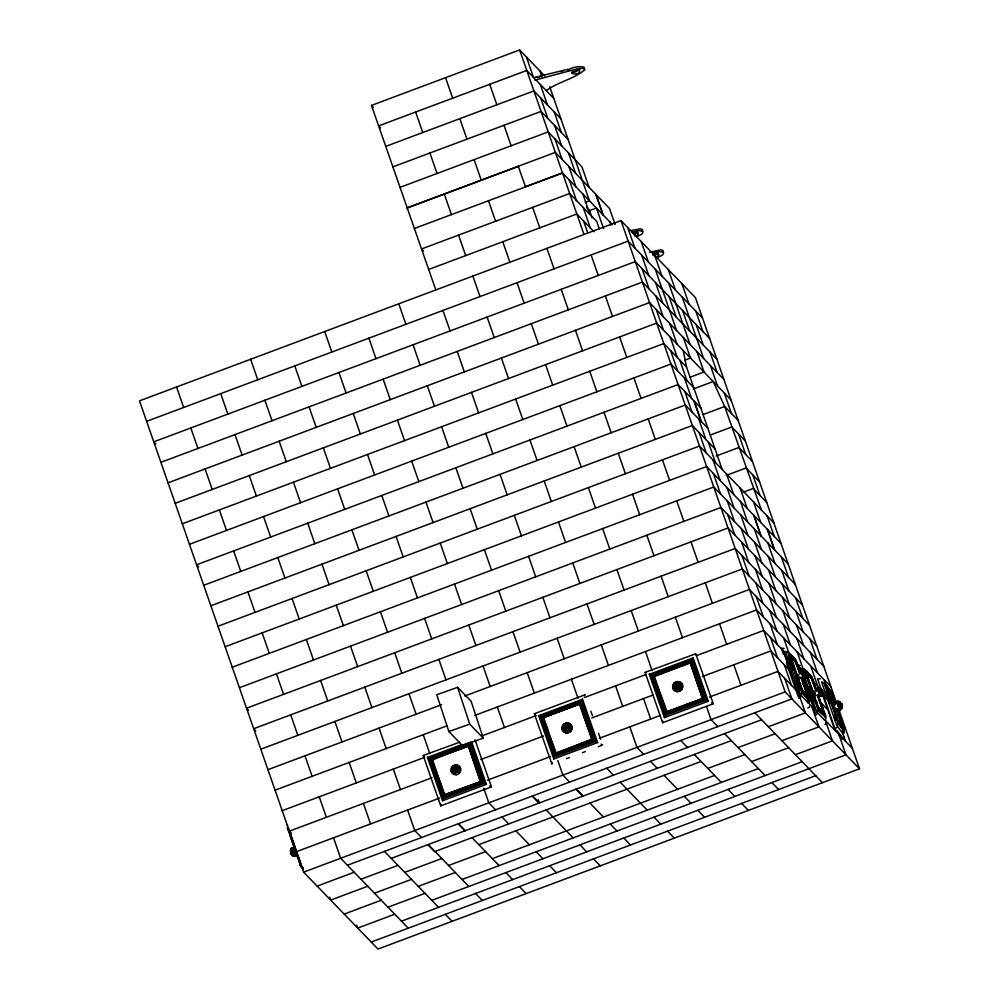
<?xml version="1.0" encoding="UTF-8"?>
<svg xmlns="http://www.w3.org/2000/svg" width="999" height="999" viewBox="0 0 999 999"><rect width="100%" height="100%" fill="white"/><g stroke="black" fill="none" stroke-linecap="round" stroke-linejoin="round"><path stroke-width="1.5" d="M825.898 687.175C824.799 683.441 828.758 690.022 828.146 688.91C829.632 688.536 828.958 690.946 829.27 689.797M837.187 702.609L837.324 703.646M839.51 708.928L837.824 705.169M842.394 704.994L841.957 703.808L842.394 704.969M843.83 728.408C842.132 727.896 844.143 725.699 841.945 725.199M432.492 759.902L436.688 757.704L436.201 756.131L469.168 744.105M482.567 781.967L443.893 796.84M543.618 718.044C540.209 722.327 544.255 718.331 545.329 716.882C547.402 715.284 553.871 715.734 552.634 712.399L579.932 702.185L580.894 702.722M555.706 752.784L556.593 753.171L591.945 739.272L556.106 753.034M593.806 740.172L591.408 741.758L554.845 754.919M665.933 713.885L653.221 678.671L654.732 678.121L654.22 676.435M691.208 661.026L663.261 671.066C664.372 675.162 655.219 673.751 654.395 676.935L667.07 711.875L702.459 698.551L690.384 663.186L694.804 675.923C696.415 673.838 697.989 677.946 695.316 677.384L701.048 693.855C702.634 691.745 704.283 695.903 701.56 695.316L702.484 697.839L701.723 698.875L666.907 711.7M791.233 657.954C787.012 649.15 790.833 655.369 790.833 659.14M799.625 684.377C799.362 681.768 798.326 679.183 797.115 677.035M811.325 688.811L811.812 687.799L810.401 686.301M814.435 685.739L814.922 684.74L813.673 683.341M814.922 684.74C813.298 685.826 817.344 689.11 816.046 690.759M822.427 708.591L822.951 707.791L821.702 706.393M822.951 707.791C821.64 708.716 824.724 712.225 824.562 714.123M827.559 691.92C827.197 689.972 825.436 683.89 828.596 688.748M830.231 699.6L830.756 698.801L828.671 694.817M832.217 696.952C831.305 690.197 827.896 690.159 831.855 693.581M833.803 709.852L834.327 709.04L832.954 707.517M833.154 699.737L835.426 703.833L834.939 704.869M837.362 720.092C837.424 716.795 835.501 716.433 837.299 717.894M839.347 717.444L839.884 716.633L838.685 715.222M842.032 725.124C842.344 724.138 840.596 719.967 841.17 722.764M551.997 764.06L552.147 762.424M841.67 707.517L841.633 706.655M841.658 705.194L841.308 703.733M788.586 653.633L801.935 691.995L808.79 699.487M788.236 657.467L788.548 658.591M806.93 674.15C800.549 663.898 815.496 681.867 812.612 680.669M808.865 697.077L809.702 699.163L808.079 696.915M808.815 699.462L808.466 696.927L805.793 694.979L806.368 694.667L806.88 696.141L806.33 696.578L808.341 695.579L808.203 697.052M825.811 716.196C824.25 715.571 824.35 715.684 824.05 714.31L817.532 695.604M825.836 716.171L824.575 714.135M287.375 824.799L287.475 825.923M288.187 827.522L301.661 866.071M288.162 829.869C286.775 825.137 287.225 830.669 289.26 829.807M290.622 853.908L290.447 853.283M482.529 781.805L482.305 782.779L444.056 797.015L431.356 761.8C434.103 762.312 432.355 758.241 430.844 760.339L430.619 758.253L436.213 756.181M433.166 766.932C435.901 767.594 434.115 763.186 432.667 765.521M434.94 772.052C437.674 772.739 435.939 768.343 434.453 770.641M435.839 774.575C438.249 775.461 437.15 770.903 435.339 773.201M436.725 777.172C439.26 777.709 437.924 773.701 436.188 775.699M439.41 784.864C442.145 785.514 440.359 781.118 438.911 783.441M440.309 787.387C442.807 788.074 441.546 783.903 439.76 785.951M441.183 789.984C443.743 790.571 442.345 786.363 440.659 788.511M442.082 792.507C444.505 793.431 443.381 788.785 441.583 791.133M442.969 795.104L480.219 781.78M480.781 783.179L468.981 747.714L470.504 747.127L469.955 745.691L436.713 757.592M470.791 752.846C473.489 753.421 471.79 749.262 470.304 751.435M471.69 755.369C473.926 756.206 473.189 751.81 471.153 753.933M473.464 760.526C476.148 761.051 474.438 756.905 472.977 759.115M476.148 768.169C478.509 769.043 477.472 764.472 475.649 766.795M477.035 770.778C479.632 771.365 478.196 767.269 476.498 769.305M477.934 773.338C480.482 773.925 479.083 769.717 477.397 771.865M479.707 778.458C482.455 779.083 480.681 774.824 479.22 777.047M653.259 678.683L652.247 675.848L652.797 675.212L691.046 660.988M654.158 681.206C656.393 682.017 655.644 677.684 653.608 679.77M655.931 686.363C658.641 687 656.892 682.629 655.431 684.952M656.83 688.885C659.328 689.585 658.066 685.401 656.281 687.449M658.616 694.005C660.951 694.817 659.939 690.396 658.116 692.632M659.502 696.615C662.062 697.152 660.664 693.131 658.965 695.129M660.389 699.175C662.961 699.712 661.525 695.629 659.852 697.702M662.175 704.295C664.872 704.882 663.174 700.711 661.675 702.884M663.074 706.817C665.322 707.692 664.547 703.209 662.524 705.381M664.847 711.975C667.532 712.499 665.809 708.353 664.36 710.564M691.77 667.157C694.38 667.794 692.956 663.686 691.246 665.684M693.556 672.277C696.116 672.876 694.717 668.656 693.019 670.804M694.455 674.837C697.115 675.411 695.441 671.128 693.955 673.426M696.241 679.957C698.975 680.594 697.202 676.335 695.741 678.546M697.14 682.479C699.787 683.216 698.189 678.895 696.64 681.106M698.014 685.089C700.549 685.614 699.213 681.618 697.489 683.616M700.699 692.769C703.358 693.343 701.685 689.06 700.199 691.358M837.1 727.235L834.939 728.783L822.527 692.694M800.961 696.715L798.775 698.289M817.095 713.773L816.096 714.897M293.569 843.73C291.745 839.622 290.534 836.6 289.548 832.279M297.202 853.77C296.666 854.669 295.829 851.598 295.791 850.199M432.505 759.74L467.882 746.166L468.981 747.714M806.555 674.775C805.406 674.987 806.218 670.816 806.131 672.677M843.456 726.885L842.744 727.584L844.43 729.695M822.377 694.73L822.502 694.355A5.644 5.082 -88.4 0 0 822.751 692.744L822.751 692.744A5.644 4.008 -41.1 0 1 822.489 694.055L822.364 694.43A6.531 5.257 -67.1 0 1 821.678 695.991A6.531 5.257 61 0 0 822.377 694.73M584.053 68.769L584.078 67.17C579.045 65.509 569.368 68.032 567.857 70.504M642.432 231.181L642.457 229.583L640.172 228.846L631.605 230.469M663.011 252.123L663.036 250.524L660.751 249.8L649.387 252.31M591.833 739.235L579.445 704.22L544.193 717.344M702.472 697.901C705.119 698.488 703.496 694.18 701.985 696.478M440.909 804.22L440.746 805.856L491.421 786.887L475.012 739.772M662.774 721.091L662.624 722.727L713.298 703.758L695.654 653.483L694.867 654.457M442.557 800.761L427.36 757.292L428.733 757.829L443.007 798.813L442.557 800.761L486.413 784.352L471.828 742.469M539.984 716.046L554.258 757.03L553.796 758.978L597.652 742.557L582.454 699.125L581.468 700.511L539.984 716.046L538.611 715.546L553.796 758.978M650.611 674.712L664.884 715.684L664.435 717.644L708.279 701.223L693.094 657.792L692.095 659.178L650.611 674.712L649.238 674.175L664.435 717.644M291.233 849.849L291.159 850.012A5.644 5.295 19.8 0 0 290.796 851.51L290.859 851.635A5.644 1.648 -41.8 0 1 291.283 850.898M470.429 741.895L484.49 783.291L486.413 784.352M584.228 695.804L585.014 694.817M296.253 851.41L295.529 851.535M654.432 676.448L689.909 662.999M801.76 677.884L802.097 679.27M806.118 672.689C807.429 673.239 808.99 675.312 810.064 676.011C809.764 677.06 812.337 676.36 809.402 676.773M434.128 758.616L433.616 757.105M441.358 754.295L441.908 755.706M447.09 753.758L446.578 752.247M451.723 750.424L452.285 751.822M454.32 749.45L454.87 750.848M460.052 748.913L459.552 747.439M464.697 745.566L465.234 746.927M456.893 790.509L457.442 791.907M460.039 790.933L459.515 789.422M462.637 789.972L462.112 788.461M467.27 786.625L467.819 788.024M469.855 785.651L470.417 787.05M473.002 786.088L472.49 784.577M552.647 712.449L541.583 717.032L555.007 755.094L593.556 740.996L593.781 740.022M547.927 715.921L547.452 714.347M550.561 714.884L550.049 713.423M555.194 711.538L555.706 712.999L553.146 713.873M563.011 708.566L563.261 710.239L555.731 712.899M560.889 711.063L560.414 709.49M568.156 706.693L568.668 708.154L563.511 709.989M568.706 708.041L576.223 705.394L575.973 703.721M560.364 751.623L560.914 753.034M563.511 752.06L562.986 750.549M576.473 747.202L575.948 745.691M581.106 743.868L581.655 745.266M586.8 743.381L586.326 741.82M589.435 742.357L588.923 740.896M665.634 713.748L652.21 675.699L663.274 671.116M658.041 673.114L658.603 674.512M661.188 673.551L660.676 672.04M668.418 669.23L668.93 670.691L663.773 672.527M676.236 666.258L676.485 667.931L668.955 670.591M674.15 668.693L673.638 667.182M689.198 661.4L689.447 663.086L676.735 667.682M681.38 664.385L681.93 665.784M684.527 664.81L684.003 663.299M687.112 663.836L686.613 662.374M670.991 710.289L671.415 711.825L665.933 713.723M678.808 707.317L679.058 708.99L671.54 711.65M676.735 709.752L676.211 708.241M683.953 705.431L684.377 706.967L679.308 708.728M684.502 706.793L692.02 704.145L691.77 702.459M689.697 704.894L689.185 703.433M694.33 701.56L694.842 703.021L692.282 703.883M696.915 700.586L697.427 702.047L694.867 702.909M697.464 701.935L702.522 700.174L702.147 698.576M792.557 657.479C788.898 653.696 798.126 664.085 793.755 658.391M792.644 657.542L793.693 658.066M794.642 659.852L793.78 659.877L795.241 660.014M799.2 671.253C797.964 666.708 797.527 662.624 794.143 658.279M808.641 673.551C806.817 674.412 810.738 673.314 809.602 675.511M811.85 677.01L810.788 676.935L810.276 675.324M806.68 695.928C803.171 690.696 804.819 696.753 809.115 697.327M805.906 694.18L805.306 694.592L806.368 694.667M807.592 697.027C807.279 695.354 806.568 698.713 808.466 696.927M800.911 677.122L807.929 697.265M822.04 711.226C816.982 708.241 824.262 711.763 822.527 713.423C825.898 713.636 818.481 709.34 823.014 713.186M824.799 714.185C821.39 715.059 824.138 711.7 825.574 715.933M838.061 721.778L838.636 721.315L837.587 720.429M840.296 724.837C845.429 728.708 838.923 725.524 841.67 726.223M579.807 69.505L575.649 71.878L571.728 72.278M295.242 849.025L292.857 843.855L293.344 842.844M544.055 717.369L543.581 717.944L556.118 753.159M799.974 672.764L800.199 671.715L799.163 671.303M818.044 694.792C818.368 697.077 818.468 696.553 818.231 694.692M836.8 708.753C836.975 710.976 837.224 710.589 836.987 708.653M790.084 654.845L790.671 654.532L789.909 654.47M802.122 691.021L802.684 690.696L805.506 694.655M819.168 709.065C818.506 707.567 820.229 711.063 820.104 711.126C821.678 711.126 820.641 712.574 822.352 712.474M825.611 684.34C824.974 684.752 828.72 689.372 830.057 691.033L834.64 704.208M827.609 686.763L827.359 687.187M829.545 690.059L830.119 690.846L829.357 689.16M842.107 726.71C842.182 728.808 840.359 723.451 838.685 722.302M637.787 232.405L634.028 234.278M658.366 253.346L653.458 255.519M568.019 69.281L535.114 77.248M820.129 688.686L820.316 689.56L820.129 688.686A6.531 3.596 12.7 0 0 819.729 688.573M302.247 867.194L301.261 865.958M303.059 868.243L301.286 866.932L301.136 865.321M789.722 654.27L792.357 657.267M790.696 656.231L790.471 654.32M806.305 671.815L806.33 671.078M806.468 672.439C804.482 672.402 809.315 671.628 808.228 674.025M802.672 691.445C803.858 693.418 803.633 694.018 805.306 694.442M546.341 90.547C558.116 81.831 574.263 79.008 584.977 69.643L583.803 68.444L578.433 68.519L534.752 80.145M841.345 725.661C842.169 725.686 837.711 723.438 840.559 723.938M842.881 727.759C843.631 729.395 841.32 726.997 842.956 727.884M825.074 724.562L825.761 723.101M299.475 862.886C302.36 866.62 298.164 860.052 298.464 857.891M797.015 662.562L796.29 662.687L796.615 663.748M812.874 679.32L812.874 680.943M289.648 832.442L288.773 832.155L288.649 829.707M288.386 831.056L289.148 830.319L287.887 829.582M289.285 833.616L290.035 832.879L288.773 832.155M290.172 836.175L290.959 835.851L290.434 834.839M291.071 838.735L291.82 838.011L290.559 837.274M291.958 841.295L292.719 840.571L291.446 839.834M293.743 846.415L294.53 846.091L293.831 844.979M298.564 858.054L297.315 856.667L297.802 855.656M297.315 856.667L298.064 855.931L296.416 854.108M298.202 859.227L298.963 858.491L297.69 857.766M299.101 861.787L299.85 861.063L298.589 860.326M790.971 657.667L790.971 659.29M792.532 664.085C793.306 662.599 790.484 658.628 791.857 661.85M793.006 663.074L792.294 663.199L792.619 664.26M793.556 666.795C792.632 663.836 794.742 667.819 794.405 669.38M797.901 665.122L797.127 665.446L797.639 666.458M794.792 668.194C793.718 670.042 797.477 673.85 796.99 676.885M798.788 667.682L798.039 668.418L799.3 669.155M795.691 670.754L794.917 671.078L795.429 672.09M799.687 670.254L798.938 670.978L800.199 671.715M796.578 673.314L795.828 674.038L797.09 674.775M797.477 675.873L796.765 676.011L797.077 677.072M798.363 678.433L797.589 678.758L798.101 679.782M806.917 674.138C806.106 670.017 808.004 678.383 806.83 676.048M802.359 677.934C801.373 679.957 804.445 681.73 803.658 684.065M799.25 681.006L798.476 681.318L799 682.342M803.258 680.494L802.534 680.619L802.859 681.68M807.604 676.173C807.105 677.334 809.24 679.882 807.904 678.721M800.149 683.566C798.288 683.816 801.847 685.701 800.649 687.312M804.145 683.054L803.433 683.179L803.745 684.24M808.491 678.733L808.653 681.131M801.036 686.126C799.013 686.488 802.809 688.311 801.535 689.872M805.444 689.185C806.23 687.699 803.396 683.741 804.782 686.95M810.039 682.679C809.515 686.213 810.201 681.605 808.616 681.168M801.935 688.686L801.186 689.41L802.684 690.684M813.386 680.794L813.636 683.366M805.931 688.174C803.795 688.398 807.904 690.197 806.33 691.745M810.276 683.865L810.439 686.251L811.176 686.425M806.817 690.734L806.106 690.871L806.43 691.932M808.216 694.767C806.38 692.544 807.067 693.706 808.603 695.866M811.3 688.86L812.711 690.359L812.224 691.37M812.711 690.359C810.751 690.259 815.172 695.554 813.074 693.98M813.848 694.105L814.098 696.678M814.335 696.703L815.384 698.051L814.897 699.05M819.38 697.539C819.292 700.724 818.905 697.302 818.743 696.166M815.034 699.213L816.782 702.072L816.121 701.835M819.63 698.726L819.879 701.286M817.17 703.171C816.982 706.281 816.695 703.071 816.52 701.785M819.917 701.261C820.454 701.535 821.952 705.419 820.641 703.721M817.419 704.345L817.669 706.917M821.415 703.845L821.565 706.231M831.63 693.281L831.455 694.767M827.372 691.82L828.983 693.681L828.72 695.004M832.741 696.141C830.981 696.365 834.302 698.338 833.241 699.887M830.756 698.801C829.382 698.888 832.005 702.647 831.755 702.859M831.942 702.522L832.142 705.107M832.067 704.957L833.441 706.48L832.954 707.492M834.327 709.04C832.529 708.89 836.887 714.572 834.602 712.487M838.099 711.513C837.999 714.685 837.686 711.276 837.499 710.114M835.514 712.774L835.851 715.496M838.386 712.674L838.498 715.084L839.285 715.234M840.771 719.193C840.346 722.652 840.846 718.293 839.572 717.781M288.187 828.146L288.748 829.907M840.171 723.413C837.724 724.462 839.759 722.14 838.298 721.778M652.684 254.87C657.167 251.498 662.799 255.207 655.219 256.993M818.631 707.829L820.666 709.74M636.738 236.888L642.145 233.928L643.069 231.331L638.948 230.632L632.217 232.23M657.305 257.829L662.724 254.87L663.648 252.285L659.527 251.586L652.797 253.172M301.286 866.932C302.909 866.32 298.938 866.533 299.987 864.347M789.622 653.945C791.795 654.457 789.023 656.38 791.171 655.993M791.583 655.519L790.971 655.931L792.045 656.018M790.933 654.807C790.097 658.603 793.318 655.169 793.93 658.965M792.307 656.293C793.044 658.428 792.232 658.791 793.743 658.753M794.342 658.491L793.73 658.903L794.804 658.978L799.837 673.189M794.804 658.978L794.193 659.402L793.693 657.779M795.067 659.265C795.604 662.112 795.179 661.063 796.74 662.275M807.766 673.538L807.155 673.95L808.029 673.813M809.09 674.05L808.478 674.462L807.979 672.851M808.691 674.525L808.079 674.937L809.402 675.299M810.476 675.536L809.864 675.948L809.352 674.325M810.064 676.011C815.771 683.516 805.968 666.995 801.623 668.418L802.634 671.303M810.526 676.498L809.814 674.824M813.136 679.607C811.275 675.499 810.801 678.858 812.224 678.883M801.41 689.735C804.02 690.234 801.623 693.156 803.658 692.669M804.532 692.694L803.92 693.106L804.994 693.194M808.016 696.44C809.49 698.001 807.13 698.688 809.178 698.613M820.978 710.988C818.493 709.178 819.617 709.465 817.544 706.78M824.175 714.76L825.249 714.372M826.66 685.801L825.736 685.127M827.996 687.287L825.823 687.025M828.371 687.811C826.185 686.263 829.045 691.445 828.883 689.273M828.121 688.224L827.484 688.648L828.758 688.336M843.83 728.383C841.857 730.806 847.09 733.566 837.761 722.14M435.814 289.947L371.466 105.407L519.63 49.95L544.742 75.924M385.739 146.391L533.891 90.934L560.938 118.893M392.882 166.883L541.033 111.426L568.081 139.385M400.012 187.362L548.164 131.905L581.98 166.87L589.11 187.362M407.142 207.854L555.307 152.397L609.515 208.466L615.122 224.563M407.267 207.979L518.381 166.396M525.399 186.751L562.437 172.889L612.487 224.65M414.41 228.471L562.562 173.014M585.214 202.46L589.485 200.861L549.725 86.701M428.671 269.455L576.835 213.998L593.993 231.743M589.298 210.702L596.415 208.029L603.558 228.521M836.563 702.959L695.379 297.54L621.003 220.629L139.498 400.861L303.621 872.139L377.997 949.05L859.502 768.818L838.598 708.815M146.641 421.353L628.134 241.121L702.509 318.032M160.914 462.325L642.407 282.093L716.783 359.016M168.044 482.817L649.55 302.585L723.925 379.495M175.187 503.309L656.68 323.077L731.056 399.987M182.317 523.801L663.823 343.569L686.538 367.058L722.215 469.518M189.448 544.293L670.953 364.061L693.668 387.55M684.79 360.164L690.484 358.042L683.353 337.55M689.772 377.36L704.008 372.028L696.877 351.536M693.269 388.998L713.211 381.531L724.675 406.493L761.425 510.064M203.721 585.277L685.227 405.045L708.041 428.471M703.296 414.498L724.675 406.493L738.199 420.479M210.864 605.756L692.357 425.524L715.072 449.026M710.439 434.99L731.805 426.985L745.329 440.971M217.994 626.248L699.5 446.016L773.875 522.927M716.146 456.006L738.935 447.477L752.459 461.463M225.125 646.74L706.63 466.508L781.006 543.419M726.136 475.437L746.078 467.969L759.602 481.955M232.268 667.232L713.761 487L788.136 563.911M743.244 492.195L753.209 488.461L766.733 502.447M239.398 687.724L720.903 507.492L795.279 584.403M260.801 749.2L742.307 568.955L816.683 645.878M267.944 769.68L441.521 704.72M464.76 696.016L749.437 589.447L823.813 666.37M275.075 790.172L447.202 725.749M474.8 715.421L756.58 609.939L830.956 686.85M551.785 763.835L534.353 713.748L584.939 694.817M424.076 755.893L423.101 755.544L459.515 742.257M645.953 672.777L644.979 672.414L694.417 654.245M282.218 810.664L424.563 757.379M482.355 735.751L536.401 715.521M584.328 697.577L645.866 674.55M696.178 655.719L763.711 630.431L783.478 650.873M538.711 715.659L582.567 699.238M649.338 674.313L693.194 657.904M427.472 757.442L461.088 744.854M428.733 757.829L468.793 742.844M576.473 705.132L579.083 704.22L578.571 702.747M579.707 704.457C583.653 703.771 580.294 706.98 579.12 704.17M652.722 677.21L654.258 676.71M690.883 664.597C693.893 664.585 691.483 661.425 689.909 662.837M431.73 762.899C433.404 760.714 434.915 765.097 432.267 764.372M469.368 748.813C471.029 746.628 472.552 751.011 469.905 750.286M654.495 682.329C656.168 680.144 657.679 684.527 655.032 683.803M692.17 668.306C693.855 665.871 695.229 670.729 692.657 669.592M433.516 768.019C435.189 765.833 436.7 770.217 434.053 769.492M472.04 756.493C473.663 754.307 475.274 758.666 472.552 757.954M657.18 690.009C658.753 687.811 660.426 692.145 657.692 691.47M473.826 761.613C475.487 759.44 477.01 763.81 474.363 763.086M431.93 777.771L289.348 831.156L291.433 833.303M480.744 759.515L543.431 736.051M591.695 717.981L653.234 694.942M702.334 676.573L770.853 650.923L790.321 671.066M437.125 778.321C438.549 775.998 440.409 780.419 437.599 779.72M474.712 764.173C476.311 761.987 477.959 766.295 475.224 765.634M437.974 780.818C439.647 778.646 441.158 783.016 438.511 782.304M660.739 700.262C662.412 698.076 663.923 702.459 661.276 701.735M698.413 686.238C700.099 683.803 701.473 688.661 698.9 687.524M699.263 688.736C700.936 686.55 702.447 690.933 699.799 690.209M478.284 774.425C479.907 772.239 481.518 776.598 478.796 775.886M663.423 707.941C665.047 705.756 666.645 710.114 663.935 709.402M442.432 793.631L443.918 793.081L445.354 794.967L480.669 781.543L468.568 746.415M480.107 779.607C481.655 777.259 483.304 781.842 480.569 781.018M555.706 752.759C552.035 754.645 555.282 749.088 555.869 752.946M591.82 739.272C595.978 738.298 589.972 736.063 591.858 739.185M296.491 851.648L439.548 798.089M445.367 795.916L448.264 794.817M487.487 780.157L550.574 756.543M599.325 738.286L660.376 715.434M709.465 697.065L777.984 671.415L797.389 691.483L783.191 650.574M702.647 699.999L704.407 698.676M554.258 757.03L595.741 741.495L597.652 742.557M443.007 798.813L484.49 783.291M664.884 715.684L706.368 700.162L708.279 701.223M566.47 758.641L569.368 757.567M582.392 752.684L585.289 751.598M598.326 746.728L601.223 745.641M303.621 872.139L785.127 691.907L859.502 768.818M347.415 865.259L791.882 698.9L784.752 678.408M317.145 886.125L354.183 872.252M391.221 858.391L761.6 719.742M360.939 879.245L397.977 865.371M731.33 740.596L434.627 851.66L427.859 844.667M768.368 726.748L805.406 712.874L798.276 692.394M367.707 886.238L330.669 900.099L329.645 897.177M404.745 872.364L441.783 858.503M478.821 844.642L701.048 761.463M738.086 747.589L775.124 733.728M374.463 893.231L411.501 879.357M448.539 865.496L485.576 851.635M707.804 768.443L744.854 754.582M781.892 740.734L818.93 726.86L811.787 706.368M344.193 914.085L381.231 900.224M418.269 886.35L455.307 872.489M492.345 858.628L714.572 775.436M751.61 761.575L788.648 747.714M387.987 907.204L425.025 893.343M462.062 879.482L758.366 768.568M795.416 754.707L832.454 740.846L825.311 720.354M394.755 914.21L357.717 928.071L356.693 925.149M431.78 900.336L802.172 761.7M401.511 921.19L845.978 754.832L838.835 734.34M371.228 942.057L815.696 775.686M781.343 648.239L784.14 648.401M797.477 665.284L800.261 665.446M800.586 694.692L802.16 693.081L787.886 652.097L785.489 651.373L800.586 694.692L808.353 703.059L809.64 701.373L801.173 677.397M807.754 707.954L809.227 707.354L809.64 706.056M805.144 678.521L816.707 711.738L818.293 710.127L804.02 669.143M836.65 725.237L838.198 723.651L823.938 682.667L821.565 681.917L836.65 725.237L843.119 734.078L844.43 732.404L836.013 708.403M834.939 728.783L842.407 739.01L844.317 737.112M457.617 687.312L436.75 694.73L448.863 731.543L462.387 745.529L483.241 738.124L471.141 701.298L457.617 687.312L469.717 724.138L483.241 738.124M448.863 731.543L469.717 724.138M633.166 233.466C638.111 230.519 641.096 234.902 634.64 236.039M287.562 828.021L288.274 827.846M303.384 869.105C303.671 866.757 301.323 868.306 303.147 867.956M790.521 655.282L789.709 655.444M803.146 691.208L802.397 691.158M803.308 692.145L802.709 691.658M809.44 698.888L808.728 699.063M822.664 712.649L822.302 711.5M826.423 685.913L825.574 686.038L826.31 686.001M827.197 686.962L826.498 687.125M841.32 724.987L839.659 724.774L840.933 724.462M840.908 725.174L840.459 724.924M844.342 729.882L843.543 730.044M300.274 864.672L301.223 865.022M805.669 675.349L805.868 675.212A5.644 3.247 6.6 0 0 806.118 674.787M561.176 71.528L562.849 71.041M689.71 662.837L690.209 662.961M580.257 702.322L541.783 717.357M469.006 744.105L430.557 758.666L443.581 796.615M467.844 746.003L467.32 744.492M556.268 753.046L556.83 754.507M445.03 794.829L445.591 796.303M289.673 834.714L290.534 835.002M292.345 842.394L293.519 842.944M293.231 844.954L293.906 845.191M294.131 847.514L295.167 847.926M294.63 848.975L296.191 850.636M295.017 850.074L295.891 850.374M295.916 852.634L296.778 852.934M296.803 855.194L297.977 855.756M792.12 660.514L790.871 659.115M791.732 659.415L790.709 659.003M792.632 661.975L791.595 661.563M793.905 665.634L792.357 663.973M793.518 664.535L792.494 664.123M797.514 664.023L796.653 663.723M794.417 667.095L793.243 666.533M798.413 666.595L797.377 666.183M795.304 669.655L794.267 669.243M796.203 672.215L795.167 671.815M797.976 677.347L796.952 676.935M798.875 679.907L797.839 679.495M802.871 679.395L801.835 678.983M799.762 682.467L798.738 682.055M803.758 681.955L802.896 681.655M800.661 685.027L799.487 684.465M805.032 685.614L803.795 684.215M804.657 684.515L803.621 684.115M801.548 687.587L800.511 687.175M805.544 687.075L804.52 686.675M806.443 689.647L805.269 689.085M807.716 693.306L806.293 691.795M807.329 692.207L806.168 691.645M818.805 707.729L818.169 707.23M836.113 714.173C833.853 713.773 837.711 716.745 835.801 715.309M537.25 77.56L539.885 76.985M792.669 657.442L793.418 657.492M827.821 687.699L826.685 685.501M840.009 723.838L839.247 722.152M842.694 726.86L843.356 728.546L835.788 708.116M790.733 656.443L791.633 656.493M826.747 686.7L826.298 684.977M665.771 713.711L704.545 699.325L691.358 661.213M808.915 697.377L807.642 697.989L808.715 698.114M811.438 677.484L810.738 675.811M804.445 693.631L803.87 691.982M806.842 696.116L807.092 695.454M823.326 713.648L822.764 712M534.353 713.748L535.327 714.11M814.148 696.653L814.734 696.665M818.144 707.23L817.269 706.256L818.056 705.731M469.006 743.943L469.642 744.505M820.629 689.048L820.753 689.098A5.644 1.998 -2.9 0 1 821.653 689.535L822.352 690.746M291.296 853.621L291.646 854.52A5.644 2.01 -3 0 0 292.47 854.832L292.769 854.982A6.531 3.609 12.4 0 0 294.243 855.668A6.531 4.433 -72.3 0 1 293.069 855.581L292.769 855.456A5.644 4.945 -77.6 0 1 291.646 854.52L290.534 851.91L291.209 853.321M654.52 676.011L654.07 674.562M432.642 759.14L432.13 757.654M695.316 677.384L694.804 675.923M701.56 695.316L701.048 693.855M431.356 761.8L430.881 760.389M293.132 848.675L293.381 850.461M688.224 663.373L687.712 661.912M682.529 663.86L683.091 665.346M679.932 664.822L680.444 666.296M677.846 667.257L677.334 665.796M674.75 666.77L675.312 668.256M672.152 667.744L672.664 669.205M666.97 669.68L667.482 671.141M664.884 672.115L664.372 670.654M661.788 671.615L662.349 673.114M659.19 672.589L659.702 674.05M700.661 699.088L701.223 700.586M698.064 700.062L698.576 701.523M692.881 701.997L693.393 703.471M690.796 704.432L690.284 702.971M687.687 703.945L688.261 705.431M685.102 704.919L685.614 706.38M683.016 707.342L682.504 705.881M680.419 708.316L679.919 706.855M674.725 708.791L675.299 710.289M672.14 709.765L672.652 711.226M670.054 712.2L669.542 710.739M667.457 713.174L666.945 711.688M577.085 703.259L577.584 704.72M574.999 705.681L574.487 704.22M571.89 705.194L572.464 706.68M566.708 707.13L567.282 708.628M562.037 710.539L561.525 709.078M558.928 710.052L559.502 711.538M553.746 711.987L554.32 713.473M549.075 715.396L548.563 713.923M545.966 714.897L546.54 716.395M543.381 715.871L543.893 717.344M587.949 742.856L587.437 741.395M584.84 742.369L585.414 743.855M580.169 745.778L579.657 744.305M577.06 745.279L577.572 746.74M574.974 747.714L574.475 746.253M571.878 747.227L572.39 748.688M569.28 748.189L569.792 749.662M567.207 750.624L566.695 749.163M564.098 750.137L564.672 751.623M562.012 752.572L561.5 751.098M558.916 752.072L559.428 753.533M463.236 746.016L463.811 747.502M458.566 749.412L458.054 747.951M455.469 748.925L455.969 750.386M453.384 751.36L452.872 749.899M450.786 752.334L450.274 750.861M447.689 751.835L448.201 753.296M445.604 754.27L445.092 752.809M442.495 753.783L443.007 755.244M437.824 757.18L437.312 755.719M434.727 756.693L435.227 758.154M479.295 783.678L478.783 782.217M476.698 784.652L476.186 783.191M473.601 784.165L474.1 785.626M471.516 786.588L471.004 785.127M468.406 786.101L468.918 787.562M463.224 788.036L463.798 789.535M460.626 789.01L461.138 790.471M458.553 791.445L458.042 789.984M455.444 790.958L456.019 792.444M450.262 792.894L450.836 794.38M447.664 793.868L448.176 795.329M803.758 671.203L803.92 671.291A5.644 3.671 9.4 0 1 805.157 672.102L805.144 672.04A5.644 5.42 33.6 0 0 803.908 670.978L803.558 670.791A6.531 5.894 81.4 0 0 802.047 670.354A6.531 4.62 34.3 0 1 803.571 671.091L803.758 671.203A6.531 4.446 -72.1 0 1 804.033 671.303L804.32 671.428A5.644 4.958 -77.3 0 1 805.456 672.364L817.756 707.729M711.688 702.784L713.298 703.758M601.061 744.118L602.672 745.104M489.81 785.913L491.421 786.887M813.511 683.229L814.272 683.353M814.397 685.789L815.172 685.913M812.187 691.42L812.961 691.545M819.754 701.161L820.516 701.286M814.859 699.1L815.634 699.225M821.54 706.281L822.302 706.405M827.472 691.995L828.383 692.282M829.395 697.277L830.157 697.402M839.397 717.669L840.171 717.794M842.469 725.761L841.845 725.024M293.356 855.668L293.544 855.793A6.531 4.608 34.4 0 0 295.067 856.518A6.531 5.907 81.4 0 1 293.556 856.081L293.207 855.893A5.644 5.432 32.9 0 1 291.958 854.844L291.958 854.844A5.644 3.659 9.6 0 0 293.194 855.594M804.632 672.052A5.644 1.998 -2.9 0 1 805.519 672.489L805.781 672.714M293.119 855.231L292.507 854.632M553.808 98.414L526.76 70.442L378.609 125.899L380.544 127.897M586.425 207.305L589.547 210.527L592.095 217.844M709.652 338.524L635.277 261.601L153.771 441.833L155.856 443.993M700.911 407.979L678.084 384.553L196.591 564.785L198.664 566.933M371.466 105.407L373.401 107.405M802.409 604.894L728.034 527.984L246.541 708.216L248.614 710.364M809.552 625.386L735.177 548.476L253.671 728.708L255.756 730.856M423.476 250.961L421.541 248.963L569.692 193.506L596.74 221.478L599.288 228.796M795.204 662.999L800.124 668.081M812.349 680.731L819.63 688.261A6.531 4.446 -72.1 0 1 820.154 688.348L820.454 688.473A5.644 4.958 -77.3 0 1 821.59 689.41L822.689 691.82M802.347 683.491L807.367 688.686M819.492 701.223L827.809 709.827L822.714 695.192M840.396 722.839L845.229 727.834M808.478 702.946L814.909 709.602M824.537 719.555L852.359 748.326M754.844 712.749L822.452 782.679M717.806 726.623L711.038 719.63L706.455 706.455M724.562 733.603L765.134 775.561M771.89 782.554L778.658 789.547M680.769 740.484L687.524 747.477M694.293 754.47L721.328 782.429M728.096 789.422L734.852 796.415M741.62 803.421L748.376 810.414M643.731 754.357L636.962 747.364L629.832 726.872M650.486 761.338L657.255 768.331M664.01 775.324L677.534 789.31M684.29 796.303L691.058 803.283M697.814 810.276L704.582 817.269M606.693 768.206L613.448 775.199M620.204 782.192L647.252 810.164M654.02 817.157L660.776 824.15M667.544 831.143L674.3 838.136M569.655 782.08L562.887 775.087L557.792 760.451M576.411 789.06L583.166 796.053M589.934 803.046L603.458 817.032M610.214 824.025L616.982 831.018M623.738 838.011L630.506 845.004M576.023 789.21L582.779 796.203M532.604 795.941L539.373 802.934L538.349 799.999M546.128 809.927L573.176 837.886M579.944 844.879L586.7 851.872M593.468 858.878L600.224 865.871M532.217 796.078L538.973 803.071L537.962 800.149M495.579 809.814L488.811 802.809L483.716 788.174M515.859 830.781L529.383 844.767M536.138 851.747L542.907 858.74M549.662 865.733L556.418 872.726M501.935 816.945L508.703 823.938M458.529 823.663L465.297 830.656M472.052 837.649L499.1 865.621M505.869 872.614L512.624 879.607M519.393 886.6L526.148 893.593M458.141 823.813L464.897 830.806M421.491 837.524L414.735 830.531L407.592 810.052M428.259 844.517L468.818 886.475M475.586 893.468L482.342 900.461M384.453 851.398L438.549 907.329M445.317 914.335L452.072 921.328M408.279 928.196L340.659 858.266L333.516 837.774M292.857 843.855L293.506 845.229M805.881 670.591L806.205 672.152M787.886 652.097L792.095 656.618M795.117 660.227L794.704 660.863L795.778 660.938M807.629 673.763L811.55 678.021L815.958 690.234M793.418 658.778L795.654 661.538M805.519 672.402L811.75 679.12L816.033 691.283M789.385 655.356L795.616 662.075L799.899 674.238M807.354 674.999L806.568 675.524A5.644 4.008 -41.1 0 1 806.355 677.01L806.255 677.684A6.531 5.257 61 0 1 805.743 678.671M814.035 682.167L813.248 682.492L813.773 683.516M808.253 677.559L807.542 677.684L807.854 678.746M809.14 680.119L808.428 680.244L808.74 681.306M815.808 687.3L815.097 687.424L815.421 688.486M809.39 681.293L808.478 681.018M816.058 688.473L815.159 688.199M810.926 685.239L810.152 685.564L810.664 686.575M811.812 687.799L811.101 687.924L811.425 688.985M812.062 688.985L811.163 688.711M813.598 692.919L812.824 693.244L813.336 694.268M820.279 700.099L819.492 700.424L820.017 701.435M814.497 695.491L813.71 695.804L814.235 696.827M821.166 702.659L820.391 702.984L820.903 703.995M815.384 698.051L814.672 698.176L814.984 699.238M822.052 705.219L821.34 705.356L821.665 706.418M816.283 700.611L815.571 700.736L815.883 701.798M823.201 708.965L822.289 708.691M823.838 710.351L823.089 711.076L824.088 711.525M824.737 712.911L823.988 713.636L824.987 714.123M808.066 697.402L802.859 692.182M818.293 710.127C818.381 712.749 829.557 717.519 824.487 720.104L816.707 711.738M802.16 693.081L809.515 700.998M807.092 676.335L806.618 675.699A5.644 5.082 -88.4 0 1 806.368 677.31C805.506 679.008 806.755 675.511 806.23 677.384A6.531 5.257 -67.1 0 1 805.731 678.583M296.678 852.759L297.215 853.571M826.573 689.435L827.484 689.722M831.243 694.467L832.142 694.755M832.13 697.027L833.041 697.314M833.915 702.147L834.827 702.434M829.607 697.577L829.133 696.54L829.869 696.241M830.144 699.687L831.056 699.962M832.816 707.367L833.728 707.642M833.715 709.927L834.627 710.214M839.622 717.969L839.148 716.932L839.884 716.633M841.046 722.639L841.957 722.926M808.765 674.6L808.441 673.338M820.279 678.92L817.507 678.733L821.603 690.509M830.893 691.246L831.38 692.232M823.938 682.667L830.057 691.033M826.198 686.388L824.724 684.665M827.796 688.573L830.494 692.557M825.336 685.963L830.519 693.069L834.789 705.232M827.197 688.548L826.797 689.735M828.084 691.121L827.597 692.12M833.641 698.701L832.929 699.412L833.928 699.874M828.983 693.681L828.271 694.38L829.27 694.842M834.527 701.273L834.128 702.447M831.655 701.36L831.255 702.547M832.542 703.92L831.842 704.632L832.841 705.082M833.441 706.48L833.041 707.667M838.985 714.073L838.586 715.259M835.226 711.6L834.827 712.786M842.557 724.325L842.07 725.324M837.899 719.292L837.412 720.291M843.356 728.546L838.623 722.851M838.198 723.651L844.317 732.017M837.1 730.681L841.395 736.538M818.218 687.537C816.895 687.162 820.816 697.527 821.328 695.779M817.632 687.749C815.983 687.012 821.278 699.937 820.529 695.167M802.097 670.491C800.773 670.117 804.682 680.481 805.194 678.733M432.342 759.777L444.555 794.592M836.9 701.548L837.549 704.357M293.269 848.276C290.534 844.405 296.628 860.414 295.816 854.994M292.67 848.488C289.872 844.692 295.991 860.639 295.217 855.219M801.86 671.39C799.138 667.582 805.219 683.516 804.395 678.121M469.405 744.193L482.692 781.98M837.836 702.022C835.788 698.563 840.409 711.738 840.546 709.59M835.626 720.591L834.902 718.83M819.667 694.517L817.731 688.96M814.722 709.515L814.435 708.878M799.637 689.647L799.237 688.748M294.293 852.946L295.454 854.582M814.784 692.719L813.823 690.921L815.821 695.816M802.921 676.061L804.058 677.709M798.651 675.674C795.753 669.805 801.086 683.816 799.175 677.06M801.685 690.821L789.485 655.831M799.687 690.446L799.25 689.335M841.633 705.007L842.02 705.818L841.645 704.557M835.464 720.704L833.653 715.534M293.381 850.986L293.831 852.222M822.889 690.559L822.789 690.646M817.894 708.603L824.824 716.058M802.584 675.237L801.797 672.864M834.515 707.879C830.606 697.664 836.338 714.859 834.739 708.541M841.071 720.366L841.67 721.753M830.506 690.721L831.18 692.419M843.456 727.896L844.13 729.595M830.119 690.197L830.793 691.895M843.069 727.372L843.743 729.07M829.744 689.685L830.419 691.37M839.622 722.677L840.521 724.662M838.86 721.628L839.535 723.313M695.754 311.039L702.884 331.531M710.027 352.023L717.157 372.502M724.3 392.994L731.43 413.486M738.573 433.978L745.704 454.47M752.834 474.962L759.977 495.454M767.107 515.946L774.25 536.426M781.38 556.918L788.511 577.41M795.654 597.902L802.784 618.393M809.927 638.885L817.057 659.377M824.187 679.869L826.235 685.714M836.4 715.334L837 716.733M838.186 720.454L839.148 722.789M842.107 731.193L845.604 741.333M841.383 736.063L842.407 739.01M829.595 703.134L826.023 692.881M825.499 692.12L829.57 703.833M681.855 283.554L688.998 304.046M696.128 324.538L703.259 345.03M710.401 365.522L717.532 386.001M767.482 529.433L774.625 549.925M781.755 570.417L788.885 590.909M796.028 611.4L803.159 631.892M810.301 652.384L817.432 672.876M767.207 529.158L774.35 549.65M823.413 692.357L825.923 699.537M828.321 711.288L834.939 730.319M682.23 297.053L703.633 358.529M753.583 501.96L760.726 522.452M767.856 542.932L774.987 563.424M782.13 583.916L789.26 604.407M796.403 624.899L803.533 645.391M810.676 665.883L817.806 686.375M811.65 676.798L812.162 678.271M824.6 713.973L825.112 715.446M811.2 676.311L811.9 677.984M824.138 713.486L824.849 715.159M817.494 694.617L825.649 718.044M823.226 712.499L823.738 713.96M668.331 269.568L675.474 290.06M682.554 310.489L689.735 331.044M753.958 515.459L761.101 535.951M768.231 556.431L775.361 576.923M782.504 597.414L789.635 617.906M796.777 638.398L803.908 658.89M753.696 515.172L760.826 535.664M821.378 710.514L821.89 711.975M820.928 710.027L821.628 711.7M807.055 671.852L807.567 673.326M820.004 709.028L820.516 710.501M806.593 671.365L807.304 673.039M819.542 708.541L820.254 710.214M668.706 283.067L675.848 303.559M690.109 344.543L675.786 303.509M740.059 487.974L747.202 508.466M754.332 528.958L761.475 549.438M768.606 569.929L775.736 590.421M782.879 610.913L790.009 631.405M797.152 651.897L803.258 669.455M809.402 688.124L813.835 700.836M808.753 687.349L813.86 701.985M800.224 668.194L801.76 672.577M804.307 679.894L813.636 706.643M799.45 667.394L801.448 673.139M802.946 677.447L815.446 713.348M795.991 660.252L796.503 661.725M797.252 663.748L797.639 664.847M798.151 666.308L798.526 667.407M799.038 668.868L799.425 669.967M799.937 671.428L800.311 672.527M802.609 679.12L802.984 680.207M803.496 681.68L803.883 682.779M804.395 684.24L804.769 685.339M805.281 686.8L805.669 687.899M806.181 689.36L806.555 690.459M807.067 691.92L807.454 693.019M807.954 694.48L808.341 695.579M654.807 255.582L661.95 276.074M669.03 296.516L676.161 316.995M740.434 501.473L747.577 521.965M754.707 542.457L761.85 562.937M768.98 583.428L776.111 603.92M783.253 624.412L790.384 644.904M795.529 659.752L796.228 661.438M802.597 680.007L805.169 687.362M806.63 694.954L807.342 696.628M792.769 656.793L793.281 658.254M805.718 693.968L806.218 695.429M805.256 693.468L805.956 695.142M807.354 700.162L808.353 703.059M791.383 655.307L791.895 656.768M804.332 692.482L804.844 693.943M803.421 691.495L804.12 693.169M802.959 690.996L803.471 692.457M791.47 659.128L791.857 660.227M792.369 661.688L792.744 662.787M793.256 664.248L793.643 665.346M794.155 666.808L794.53 667.906M795.042 669.38L795.429 670.479M795.941 671.94L796.315 673.039M796.827 674.5L797.214 675.599M797.714 677.06L798.101 678.159M798.613 679.62L798.988 680.719M799.5 682.18L799.887 683.279M800.399 684.74L800.773 685.838M801.285 687.3L801.673 688.398M655.182 269.081L676.598 330.557M726.535 473.988L733.678 494.48M740.808 514.972L747.951 535.464M755.082 555.943L762.212 576.435M769.355 596.927L776.485 617.419M783.628 637.911L789.235 654.008M790.334 662.612L792.781 669.667M795.241 676.735L798.688 686.613M789.06 660.052L792.632 670.304M794.667 676.161L798.75 687.861M788.336 663.249L789.859 667.644M641.233 241.546L648.426 262.088M655.506 282.53L662.699 303.072M669.829 323.564L676.972 344.056M726.91 487.487L734.053 507.979M741.183 528.471L748.326 548.963M755.456 569.442L762.587 589.934M769.73 610.426L776.86 630.918M783.316 650.349L798.813 694.867M781.855 649.712L783.391 654.12M786.475 662.961L798.263 696.815M694.155 400.986L701.286 421.478M679.77 360.065L686.912 380.557M694.03 401.036L701.161 421.528M708.316 442.033L715.446 462.525M641.658 255.095L648.801 275.587M655.931 296.079L663.074 316.571M670.204 337.063L677.334 357.555M684.477 378.047L691.608 398.526M698.751 419.018L705.881 439.51M713.024 460.002L720.154 480.494M727.284 500.986L734.427 521.478M741.558 541.97L748.701 562.449M755.831 582.941L762.961 603.433M770.104 623.925L777.234 644.417M784.377 664.909L791.508 685.401M627.709 227.56L634.902 248.102M642.032 268.594L649.175 289.086M656.306 309.578L663.448 330.07M670.579 350.562L677.709 371.054M684.852 391.546L691.982 412.025M699.125 432.517L706.256 453.009M713.386 473.501L720.529 493.993M727.659 514.485L734.802 534.977M741.932 555.469L749.075 575.948M756.206 596.44L763.336 616.932M770.479 637.424L777.609 657.916M621.003 220.629L785.127 691.907M609.939 222.015L610.963 224.95M595.991 194.48L603.134 214.972M595.866 194.355L603.009 214.847M582.842 193.993L589.984 214.485M539.91 70.929L541.945 76.786M554.183 111.913L561.313 132.392M568.456 152.884L575.586 173.376M540.284 84.428L547.415 104.92M554.557 125.399L561.688 145.891M568.831 166.383L575.961 186.875M583.216 207.492L590.359 227.984M569.318 180.007L576.46 200.499M583.591 220.991L587.674 232.705M526.386 56.943L533.516 77.435M540.659 97.927L547.789 118.419M554.932 138.898L562.062 159.39M519.63 49.95L583.965 234.49M591.096 254.982L598.239 275.474M605.369 295.966L612.512 316.446M619.642 336.938L626.785 357.43M633.915 377.922L641.046 398.414M648.189 418.906L655.319 439.398M662.462 459.877L669.592 480.369M676.723 500.861L683.865 521.353M690.996 541.845L698.139 562.337M705.269 582.829L712.399 603.321M719.542 623.801L726.673 644.293M733.815 664.785L740.946 685.277M692.095 659.178L706.368 700.162M489.722 84.303L496.853 104.795M503.996 125.287L511.126 145.779M518.269 166.271L525.524 186.888M532.654 207.367L539.797 227.859M546.928 248.351L554.058 268.843M561.201 289.335L568.331 309.827M575.474 330.319L582.604 350.799M589.735 371.291L596.878 391.783M604.008 412.275L611.151 432.767M618.281 453.259L625.424 473.751M632.554 494.243L639.685 514.722M646.828 535.214L653.958 555.706M661.101 576.198L668.231 596.69M675.361 617.182L682.504 637.674M699.55 699.512L700.062 701.011M685.114 662.886L685.626 664.347M695.466 701.036L695.978 702.497M678.833 665.284L679.345 666.758M686.575 704.357L687.1 705.868M671.041 668.156L671.565 669.667M669.555 668.706L670.067 670.167M681.405 706.343L681.905 707.767M665.871 670.142L666.37 671.553M677.322 707.829L677.834 709.29M673.613 709.215L674.138 710.726M656.593 673.563L657.105 675.024M655.494 674.025L656.006 675.486M668.443 711.201L668.943 712.612M445.554 77.672L452.684 98.164M459.815 118.656L466.958 139.148M474.088 159.64L481.231 180.132M488.486 200.749L495.616 221.241M502.759 241.733L509.89 262.213M517.02 282.705L524.163 303.197M531.293 323.688L538.436 344.18M545.566 364.672L552.697 385.164M559.84 405.644L566.97 426.136M574.113 446.628L581.243 467.12M588.374 487.612L595.516 508.104M602.647 528.596L609.79 549.088M616.92 569.567L624.063 590.059M631.193 610.551L638.324 631.043M645.466 651.535L652.085 670.566M645.192 672.677L662.624 722.727M643.556 698.576L650.699 719.055M415.646 112.038L422.777 132.517M429.92 153.009L437.05 173.501M444.305 194.118L451.448 214.61M458.578 235.102L465.709 255.594M472.852 276.086L479.982 296.566M487.125 317.058L494.255 337.55M501.386 358.029L508.528 378.534M515.659 399.026L522.802 419.518M529.932 440.01L537.075 460.489M544.205 480.981L551.336 501.473M558.478 521.965L565.609 542.457M572.752 562.949L579.882 583.441M587.012 603.933L594.155 624.412M601.286 644.904L608.428 665.396M615.559 685.888L622.702 706.38M590.871 711.238L592.407 715.659M598.563 733.316L600.611 739.21M581.468 700.511L595.741 741.495M580.731 702.547L593.943 740.184M442.944 310.439L450.087 330.931M457.217 351.411L464.348 371.903M471.491 392.395L478.621 412.887M485.764 433.379L492.894 453.871M500.037 474.363L507.167 494.855M514.298 515.334L521.441 535.826M528.571 556.318L535.714 576.81M542.844 597.302L549.974 617.794M557.117 638.286L564.248 658.778M571.391 679.258L578.009 698.289M591.508 739.909L592.02 741.333M590.022 740.434L590.534 741.895M573.389 704.682L573.901 706.143M570.779 705.606L571.303 707.117M583.741 742.831L584.253 744.292M569.305 706.168L569.817 707.629M582.242 743.343L582.754 744.804M565.596 707.554L566.108 709.015M578.558 744.767L579.058 746.191M564.123 708.104L564.622 709.565M573.364 746.665L573.876 748.176M557.829 710.514L558.341 711.975M570.779 747.689L571.291 749.15M556.343 711.013L556.843 712.474M568.181 748.651L568.681 750.074M565.596 749.625L566.096 751.048M551.148 712.961L551.66 714.422M544.867 715.359L545.379 716.82M557.817 752.534L558.316 753.995M398.776 303.808L405.906 324.3M413.049 344.792L420.179 365.284M427.31 385.764L434.453 406.256M441.583 426.748L448.726 447.24M455.856 467.732L462.999 488.224M470.129 508.716L477.26 529.208M484.403 549.7L491.533 570.179M498.676 590.671L505.806 611.163M512.937 631.643L520.079 652.147M527.21 672.639L534.353 693.131M368.868 338.162L376.011 358.653M383.141 379.145L390.272 399.637M397.415 420.129L404.545 440.621M411.688 461.101L418.818 481.593M425.949 502.085L433.091 522.577M440.222 543.069L447.365 563.561M454.495 584.053L461.638 604.545M468.768 625.024L475.899 645.516M483.041 666.008L490.172 686.5M497.315 706.992L504.445 727.484M324.687 331.531L331.83 352.023M338.961 372.515L346.104 393.007M353.234 413.486L360.377 433.991M367.507 454.47L374.65 474.975M381.78 495.454L388.911 515.946M396.054 536.438L403.184 556.93M410.314 577.41L417.457 597.914M424.587 618.393L431.73 638.898M438.861 659.377L445.991 679.869M465.834 745.042L466.346 746.503M477.684 782.679L478.184 784.103M462.137 746.478L462.637 747.889M475.087 783.653L475.586 785.064M460.651 746.99L461.163 748.451M456.943 748.376L457.467 749.874M465.821 787.075L466.321 788.536M464.71 787.537L465.222 788.948M449.175 751.323L449.675 752.746M443.981 753.221L444.505 754.732M454.345 791.408L454.857 792.881M439.91 754.745L440.422 756.206M452.859 791.92L453.359 793.381M438.811 755.207L439.31 756.63M451.748 792.382L452.247 793.805M449.15 793.306L449.675 794.817M446.553 794.28L447.077 795.791M294.792 365.884L301.923 386.388M309.066 406.868L316.196 427.36M323.326 447.852L330.469 468.344M337.6 488.823L344.742 509.328M351.873 529.807L359.016 550.299M366.146 570.791L373.289 591.283M380.419 611.775L387.55 632.267M394.692 652.747L401.823 673.239M408.966 693.743L416.096 714.223M423.226 734.715L429.857 753.745M423.326 755.793L440.746 805.856M250.612 359.253L257.754 379.745M264.885 400.237L272.028 420.729M279.158 441.221L286.288 461.713M293.431 482.205L300.562 502.697M307.704 523.176L314.835 543.668M321.978 564.16L329.108 584.652M336.238 605.144L343.381 625.636M350.512 646.128L357.654 666.608M364.785 687.1L371.915 707.592M379.058 728.084L386.188 748.588M393.331 769.068L400.462 789.56M220.717 393.618L227.847 414.098M234.99 434.59L242.12 455.082M249.25 475.574L256.393 496.066M263.524 516.558L270.667 537.05M277.797 557.529L284.927 578.021M292.07 598.513L299.2 619.005M306.343 639.497L313.474 659.989M320.617 680.481L327.747 700.973M334.877 721.453L342.02 741.957M349.151 762.437L356.293 782.941M363.424 803.421L370.554 823.913M176.536 386.988L183.679 407.48M190.809 427.972L197.952 448.464M205.082 468.943L212.225 489.448M219.355 509.927L226.486 530.432M233.629 550.911L240.759 571.403M247.889 591.895L255.032 612.387M262.163 632.866L269.305 653.371M276.436 673.85L283.579 694.355M290.709 714.834L297.852 735.326M304.982 755.818L312.113 776.31M319.255 796.79L326.386 817.294M302.41 867.157L303.184 868.893M301.723 866.458L302.447 868.131M288.661 831.33L289.048 832.429M289.56 833.89L289.935 834.989M290.447 836.45L290.834 837.549M291.333 839.01L291.72 840.109M292.232 841.57L292.607 842.669M294.018 846.702L294.393 847.801M294.905 849.262L295.292 850.361M295.804 851.822L296.179 852.921M296.691 854.382L297.078 855.481M297.577 856.942L297.964 858.041M298.476 859.502L298.851 860.601M299.363 862.062L299.75 863.161M300.512 865.184L301.024 866.657M837.199 703.683L840.059 710.589L839.947 709.814M815.309 694.105L815.696 695.354M789.46 660.764L789.148 659.79M683.216 350.512L686.538 367.058M672.727 687.15A5.082 4.933 -44 0 1 679.532 681.917A5.082 4.933 -44 0 1 681.218 690.147A5.082 4.933 -44 0 1 672.989 688.423M676.61 683.441A3.484 3.384 -44 0 1 678.383 683.266M803.608 671.528A6.531 3.596 12.7 0 1 804.32 671.902M838.523 702.047A6.531 4.558 -70.7 0 1 839.447 702.147L839.747 702.285A5.644 5.02 -75.2 0 1 840.883 703.221L840.946 703.346A5.644 1.961 -1.9 0 0 840.022 702.909L839.709 702.759A6.531 3.509 13.9 0 0 838.598 702.21M446.541 795.853A1.586 1.536 -44 0 1 446.141 795.941M842.045 706.231L842.045 706.493A5.644 3.959 -42.3 0 1 841.757 707.866L841.62 708.241A6.531 5.17 -68.2 0 1 840.921 709.789A6.531 5.37 61 0 0 841.67 708.528L841.795 708.166A5.644 5.145 -86.7 0 0 842.045 706.555L842.045 706.231M841.807 705.906L841.795 706.206A5.644 5.257 24.1 0 1 841.445 707.692L841.27 707.991A6.531 4.995 25.1 0 1 840.259 708.878A6.531 3.072 -57.7 0 0 840.996 707.379L841.17 707.067A5.644 1.723 -40.7 0 0 841.732 706.081L841.807 705.906M806.33 675.074L806.318 675.374A5.644 5.295 20.5 0 1 805.956 676.86L805.768 677.172A6.531 5.082 23.2 0 1 804.744 678.084A6.531 2.972 -58.8 0 0 805.481 676.573L805.656 676.248A5.644 1.661 -41.6 0 0 806.243 675.249L806.33 675.074M822.452 692.12L822.439 692.419A5.644 5.295 20.5 0 1 822.09 693.905L821.902 694.218A6.531 5.082 23.2 0 1 820.878 695.129A6.531 2.972 -58.8 0 0 821.615 693.618L821.777 693.294A5.644 1.661 -41.6 0 0 822.377 692.295L822.452 692.12M291.096 850.536L290.721 851.098L291.096 850.536M806.018 675.811L806.268 676.723L806.056 675.799M822.152 692.856L822.402 693.768L822.177 692.844M454.545 768.955C455.482 771.228 456.256 767.095 454.545 768.955M565.784 727.16C566.733 729.445 567.494 725.311 565.784 727.16M676.423 685.826C677.359 688.111 678.121 683.965 676.423 685.826M456.655 765.858L455.581 767.22A5.644 2.323 68.1 0 1 455.594 765.958L455.719 765.696A6.531 4.146 81.3 0 1 456.593 764.897A6.531 1.948 -66.2 0 1 456.655 765.858M567.894 724.063L566.833 725.424A5.644 2.323 68.1 0 1 566.845 724.175L566.957 723.913A6.531 4.146 81.3 0 1 567.844 723.101A6.531 1.948 -66.2 0 1 567.894 724.063M678.533 682.729L677.459 684.09A5.644 2.323 68.1 0 1 677.472 682.841L677.584 682.579A6.531 4.146 81.3 0 1 678.471 681.768A6.531 1.948 -66.2 0 1 678.533 682.729M291.046 849.237L290.684 850.199L290.846 849.2A6.531 5.245 61 0 1 291.546 847.939A6.531 5.27 -66.9 0 0 290.859 849.5L290.734 849.874A5.644 4.008 -40.9 0 0 290.484 851.248L290.484 851.248A5.644 5.07 -88.7 0 1 290.721 849.575L291.046 849.237M290.846 852.559L290.909 852.746A5.644 1.111 -40.6 0 0 291.546 852.597L292.482 851.385A6.531 1.961 13.9 0 0 291.408 851.548L291.308 851.573A5.644 3.234 6.7 0 0 290.846 852.559M841.57 708.029L841.47 708.766L841.57 708.029M840.471 705.444L840.921 706.593L840.471 705.444M804.932 674.637L805.394 675.786L804.982 674.65M821.066 691.683L821.528 692.831L821.116 691.695M543.518 722.539C547.539 721.69 541.77 719.28 543.518 722.539M544.418 725.099C542.544 721.965 548.513 724.275 544.418 725.099M545.304 727.659C549.313 726.71 543.556 724.462 545.304 727.659M546.203 730.219C550.224 729.495 544.455 726.885 546.203 730.219M547.09 732.791C551.173 731.905 545.204 729.67 547.09 732.791M547.976 735.351C551.985 734.49 546.241 732.18 547.976 735.351M548.876 737.911C552.947 737.037 547.002 734.677 548.876 737.911M549.762 740.471C553.783 739.66 548.001 737.312 549.762 740.471M550.661 743.031C554.72 742.195 548.776 739.859 550.661 743.031M551.548 745.591C555.631 744.655 549.687 742.394 551.548 745.591M552.447 748.151C556.468 747.352 550.699 744.867 552.447 748.151M553.334 750.711C557.417 749.899 551.448 747.564 553.334 750.711M581.156 708.453C585.239 707.679 579.27 705.282 581.156 708.453M582.042 711.013C586.113 710.177 580.157 707.841 582.042 711.013M582.941 713.573C587.025 712.687 581.056 710.464 582.941 713.573M583.828 716.133C587.862 715.509 582.08 712.836 583.828 716.133M584.727 718.706C582.854 715.559 588.811 717.869 584.727 718.706M585.614 721.266C589.697 720.404 583.753 718.131 585.614 721.266M586.5 723.825C590.509 723.001 584.74 720.641 586.5 723.825M587.4 726.385C591.495 725.674 585.514 723.176 587.4 726.385M588.286 728.945C592.345 728.021 586.413 725.823 588.286 728.945M589.185 731.505C593.256 730.681 587.3 728.358 589.185 731.505M590.072 734.065C594.08 733.116 588.324 730.868 590.072 734.065M590.971 736.625C595.042 735.764 589.098 733.403 590.971 736.625M291.696 853.546L292.282 854.345L291.696 853.546M454.32 772.577L454.308 772.926A6.531 4.458 -73.5 0 0 454.77 774.312A6.531 2.26 -86.3 0 0 455.257 773.089L455.282 772.726A5.644 1.124 76.5 0 0 455.02 771.203L454.82 771.166A5.644 3.022 -54 0 0 454.308 772.577M565.559 730.781L565.559 731.143A6.531 4.458 -73.5 0 0 566.021 732.517A6.531 2.26 -86.3 0 0 566.495 731.293L566.533 730.943A5.644 1.124 76.5 0 0 566.271 729.407L566.071 729.382A5.644 3.022 -54 0 0 565.559 730.781M676.186 689.447L676.186 689.797A6.531 4.458 -73.5 0 0 676.648 691.183A6.531 2.26 -86.3 0 0 677.122 689.959L677.16 689.597A5.644 1.124 76.5 0 0 676.897 688.074L676.698 688.036A5.644 3.022 -54 0 0 676.186 689.447M571.765 73.039C580.656 77.61 584.003 64.386 571.765 73.039M455.969 772.677L457.142 772.277L455.969 772.677M567.207 730.881L568.394 730.494L567.207 730.881M677.846 689.547L679.02 689.16L677.846 689.547M454.033 766.033L454.945 765.971L454.033 766.033M565.272 724.25L566.196 724.188L565.272 724.25M675.911 682.904L676.822 682.841L675.911 682.904M451.91 768.543C451.411 770.529 453.359 767.707 451.91 768.543M563.149 726.748C562.599 728.82 564.647 725.973 563.149 726.748M673.788 685.414C673.239 687.349 675.274 684.677 673.788 685.414M451.985 770.117L451.86 770.241A6.531 4.333 -2.3 0 0 451.173 771.29A6.531 1.861 -32.4 0 0 452.172 771.141L453.371 769.817A5.644 2.547 11.8 0 0 452.11 770.067L451.985 770.117M563.224 728.321L563.111 728.458A6.531 4.333 -2.3 0 0 562.412 729.495A6.531 1.861 -32.4 0 0 563.411 729.345L564.622 728.034A5.644 2.547 11.8 0 0 563.361 728.283L563.224 728.321M673.863 686.987L673.738 687.112A6.531 4.333 -2.3 0 0 673.039 688.161A6.531 1.861 -32.4 0 0 674.05 688.011L675.249 686.688A5.644 2.547 11.8 0 0 673.988 686.95L673.863 686.987M839.247 702.547L840.147 703.046L839.247 702.547M803.708 671.74L804.62 672.24L803.708 671.74M841.208 704.345L841.096 704.42A5.644 1.411 -2.1 0 1 840.284 704.807L838.586 704.57A6.531 2.51 -51.5 0 1 839.684 703.92L839.972 703.883A5.644 3.546 -40.7 0 1 841.033 704.233L841.208 704.345M805.694 673.526L805.581 673.601A5.644 1.461 -2.9 0 1 804.744 674L802.996 673.788A6.531 2.61 -51.3 0 1 804.133 673.126L804.42 673.076A5.644 3.584 -39.8 0 1 805.519 673.413L805.694 673.526M821.827 690.571L821.715 690.646A5.644 1.461 -2.9 0 1 820.866 691.046L819.13 690.833A6.531 2.61 -51.3 0 1 820.266 690.172L820.541 690.122A5.644 3.584 -39.8 0 1 821.64 690.459L821.827 690.571M459.34 770.042C457.729 771.615 458.529 767.844 459.34 770.042M570.579 728.259C568.968 729.794 569.78 726.073 570.579 728.259M681.206 686.912C679.607 688.461 680.419 684.74 681.206 686.912M457.167 768.406L457.23 768.593A5.644 0.899 4.4 0 0 458.766 768.618L459.103 768.543A6.531 2.085 -12.3 0 0 460.202 767.906A6.531 4.545 -28.3 0 0 458.791 767.644L458.441 767.694A5.644 3.034 -47.1 0 0 457.167 768.406M568.406 726.61L568.481 726.81A5.644 0.899 4.4 0 0 570.017 726.835L570.354 726.748A6.531 2.085 -12.3 0 0 571.44 726.123A6.531 4.545 -28.3 0 0 570.042 725.861L569.692 725.911A5.644 3.034 -47.1 0 0 568.406 726.61M679.045 685.277L679.108 685.464A5.644 0.899 4.4 0 0 680.644 685.501L680.981 685.414A6.531 2.085 -12.3 0 0 682.08 684.777A6.531 4.545 -28.3 0 0 680.669 684.515L680.319 684.577A5.644 3.034 -47.1 0 0 679.045 685.277M674.675 688.423L675.586 689.248L674.675 688.423M564.048 729.769L564.959 730.581L564.048 729.769M452.797 771.553L453.708 772.364L452.797 771.553M679.582 683.241C677.722 683.603 681.268 684.527 679.582 683.241M568.955 724.575C567.095 724.937 570.641 725.873 568.955 724.575M457.704 766.37C455.844 766.733 459.403 767.657 457.704 766.37M675.861 684.977L675.599 684.889A5.644 1.011 10.2 0 1 674.462 684.49L674.275 684.315A6.531 2.797 21.9 0 1 673.95 683.453A6.531 3.072 59.2 0 1 674.899 683.578L675.112 683.716A5.644 1.249 70.7 0 1 675.736 684.74L675.861 684.977M565.234 726.31L564.972 726.236A5.644 1.011 10.2 0 1 563.836 725.823L563.648 725.649A6.531 2.797 21.9 0 1 563.324 724.787A6.531 3.072 59.2 0 1 564.273 724.912L564.485 725.062A5.644 1.249 70.7 0 1 565.109 726.073L565.234 726.31M453.983 768.094L453.721 768.019A5.644 1.011 10.2 0 1 452.584 767.607L452.397 767.444A6.531 2.797 21.9 0 1 452.085 766.583A6.531 3.072 59.2 0 1 453.034 766.708L453.234 766.845A5.644 1.249 70.7 0 1 453.858 767.856L453.983 768.094M839.597 701.972L838.935 701.485L839.597 701.972M804.158 671.141L803.483 670.654L804.158 671.141M820.279 688.186L819.617 687.699L820.279 688.186M678.758 687.262L678.621 687.424A5.644 2.198 62 0 0 679.52 688.723L679.807 688.948A6.531 3.334 42.9 0 0 681.168 689.485A6.531 3.609 37.6 0 0 680.431 688.211L680.169 687.949A5.644 2.435 18.2 0 0 678.758 687.262M568.131 728.608L567.994 728.758A5.644 2.198 62 0 0 568.893 730.057L569.18 730.294A6.531 3.334 42.9 0 0 570.529 730.831A6.531 3.609 37.6 0 0 569.805 729.545L569.542 729.295A5.644 2.435 18.2 0 0 568.131 728.608M456.88 770.391L456.743 770.554A5.644 2.198 62 0 0 457.642 771.852L457.942 772.077A6.531 3.334 42.9 0 0 459.29 772.614A6.531 3.609 37.6 0 0 458.566 771.34L458.291 771.078A5.644 2.435 18.2 0 0 456.88 770.391M292.994 855.756L293.619 856.23L292.994 855.756M820.054 688.336L819.704 688.136A6.531 4.62 34.3 0 0 818.181 687.399A6.531 5.894 81.4 0 1 819.679 687.836L820.042 688.024A5.644 5.42 33.6 0 1 821.278 689.085L821.278 689.085A5.644 3.671 9.4 0 0 820.054 688.336M839.435 702.097L839.085 701.897A6.531 4.733 33.6 0 0 837.574 701.161A6.531 5.807 81.1 0 1 839.048 701.61L839.422 701.748A5.644 5.382 37.2 0 1 840.634 702.871L840.634 702.871A5.644 3.721 8.6 0 0 839.435 702.097M677.971 691.52A5.082 4.933 -44 0 0 681.78 683.616A5.082 4.933 -44 0 0 673.114 684.477A5.082 4.933 -44 0 0 677.971 691.52M677.222 687.287A1.274 1.236 -44 0 0 678.171 685.302A1.274 1.236 -44 0 0 676.011 685.526A1.274 1.236 -44 0 0 677.222 687.287M567.345 732.854A5.082 4.933 -44 0 0 571.153 724.949A5.082 4.933 -44 0 0 562.487 725.823A5.082 4.933 -44 0 0 567.345 732.854M567.444 732.966A5.082 4.933 -44 0 0 571.253 725.062A5.082 4.933 -44 0 0 562.599 725.936A5.082 4.933 -44 0 0 567.444 732.966M566.595 728.621A1.274 1.236 -44 0 0 567.544 726.635A1.274 1.236 -44 0 0 565.384 726.86A1.274 1.236 -44 0 0 566.595 728.621M456.206 774.762A5.082 4.933 -44 0 0 460.015 766.857A5.082 4.933 -44 0 0 451.348 767.719A5.082 4.933 -44 0 0 456.206 774.762M455.344 770.404A1.274 1.236 -44 0 0 456.306 768.431A1.274 1.236 -44 0 0 454.133 768.643A1.274 1.236 -44 0 0 455.344 770.404"/></g></svg>
